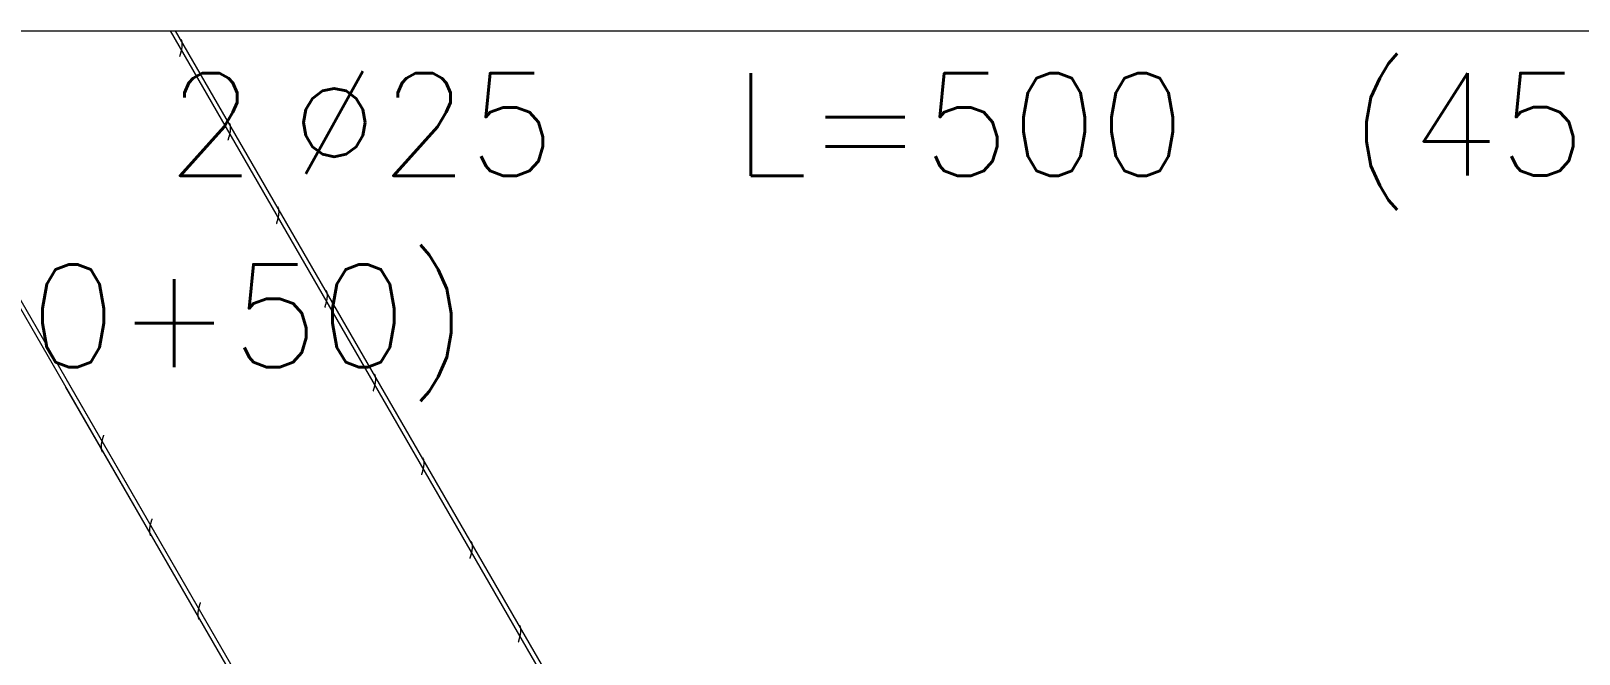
# Model space of a CAD drawing. Extents: x -3544 to 11711, y -11366 to 8565.
# Drawn here: x 5166.4 to 5336.2, y 3271.9 to 3340.2 of the extents above; entities that cross this region are included whole.
import ezdxf
from ezdxf.enums import TextEntityAlignment as Align

# ---------------------------------------------------------------- set-up
doc = ezdxf.new("R2010")
doc.units = 0
doc.header["$LTSCALE"] = 30
doc.header["$MEASUREMENT"] = 0
doc.layers.get('0').update_dxf_attribs({"linetype": 'CONTINUOUS'})
doc.layers.add('EJE2$0$RLA-CONTORNO', color=30, linetype='CONTINUOUS', lineweight=15)
doc.layers.add('EJE2$0$RLA-FE', color=7, linetype='CONTINUOUS')
doc.styles.add('EJE2$0$RomanS', font='romans.shx', dxfattribs={"height": 11.25})

# ---------------------------------------------------------------- blocks, each defined once
blk = doc.blocks.new('*U267')
at = {"layer": 'EJE2$0$RLA-FE', "color": 3, "style": 'EJE2$0$RomanS'}
for tag, p, flags in [('PHI', (240.46, -19.68), 12), ('DIAM', (250.32, -19.89), 12), ('MINUS', (272.34, -19.89), 13), ('MARK', (285.73, -19.89), 13), ('TEXTO_FE1', (289.03, -19.89), 8), ('TEXTO_FE2', (356.55, -19.88), 8), ('TIPO', (223.8, -57.92), 13), ('NVECES', (209.93, -76.86), 13), ('NUMFE', (213.86, -96.62), 13), ('CAPA', (222.06, -115.74), 13), ('DESPLAZA', (277.18, -134.17), 13), ('ESPACIO', (283.22, -152.53), 13), ('CANT', (297.06, -171.33), 13)]:
    blk.add_attdef(tag, p, '', height=11.25, dxfattribs=dict(at, flags=flags))
at = {"layer": 'EJE2$0$RLA-FE', "color": 3, "style": 'EJE2$0$RomanS', "flags": 8}
for tag, p in [('F=', (222.16, -19.89)), ('NUM', (236.57, -19.89))]:
    blk.add_attdef(tag, text='', height=11.25, dxfattribs=at).set_placement(p, align=Align.RIGHT)
blk = doc.blocks.new('*U139')
at = {"layer": 'EJE2$0$RLA-FE', "color": 3, "style": 'EJE2$0$RomanS', "flags": 8}
for tag, p in [('F=', (552.7, -47.89)), ('NUM', (567.11, -47.89))]:
    blk.add_attdef(tag, text='', height=11.25, dxfattribs=at).set_placement(p, align=Align.RIGHT)
at = {"layer": 'EJE2$0$RLA-FE', "color": 3, "style": 'EJE2$0$RomanS'}
for tag, p, flags in [('PHI', (571.01, -47.68), 12), ('DIAM', (580.86, -47.89), 12), ('MINUS', (602.88, -47.89), 13), ('MARK', (616.27, -47.89), 13), ('TEXTO_FE1', (619.58, -47.89), 8), ('TEXTO_FE2', (687.1, -47.88), 8), ('TIPO', (498.8, -57.92), 13), ('NVECES', (484.93, -76.86), 13), ('NUMFE', (488.86, -96.62), 13), ('CAPA', (497.06, -115.74), 13), ('DESPLAZA', (277.18, -134.17), 13), ('ESPACIO', (283.22, -152.53), 13), ('CANT', (297.06, -171.33), 13)]:
    blk.add_attdef(tag, p, '', height=11.25, dxfattribs=dict(at, flags=flags))
blk = doc.blocks.new('EJE2')
at = {"layer": 'EJE2$0$RLA-CONTORNO'}
for p, q in [((2380.48, 1108), (2565.48, 1108)), ((2580.48, 795.92), (2400.29, 1108)), ((2564.14, 824.22), (2400.29, 1108)), ((2580.48, 796.92), (2400.86, 1108)), ((2564.24, 825.04), (2400.86, 1108)), ((2401.47, 1107.06), (2401.46, 1107.08)), ((2401.48, 1107.03), (2401.47, 1107.06)), ((2401.5, 1107.01), (2401.48, 1107.03)), ((2401.51, 1106.99), (2401.5, 1107.01)), ((2401.51, 1106.97), (2401.51, 1106.99)), ((2401.52, 1106.94), (2401.51, 1106.97)), ((2401.53, 1106.92), (2401.52, 1106.94)), ((2401.54, 1106.9), (2401.53, 1106.92)), ((2401.32, 1105.21), (2401.33, 1105.24)), ((2401.33, 1105.24), (2401.34, 1105.28)), ((2401.34, 1105.28), (2401.35, 1105.31)), ((2401.35, 1105.31), (2401.36, 1105.35)), ((2401.36, 1105.35), (2401.37, 1105.38)), ((2401.37, 1105.38), (2401.38, 1105.42)), ((2401.38, 1105.42), (2401.39, 1105.45)), ((2401.39, 1105.45), (2401.4, 1105.48)), ((2401.4, 1105.48), (2401.41, 1105.52)), ((2401.41, 1105.52), (2401.42, 1105.55)), ((2401.42, 1105.55), (2401.43, 1105.59)), ((2401.43, 1105.59), (2401.44, 1105.62)), ((2401.44, 1105.62), (2401.45, 1105.65)), ((2401.45, 1105.65), (2401.46, 1105.69)), ((2401.46, 1105.69), (2401.47, 1105.72)), ((2401.47, 1105.75), (2401.48, 1105.79)), ((2401.47, 1105.72), (2401.47, 1105.75)), ((2401.48, 1105.79), (2401.49, 1105.82)), ((2401.49, 1105.82), (2401.5, 1105.85)), ((2401.5, 1105.85), (2401.51, 1105.88)), ((2401.51, 1105.92), (2401.52, 1105.95)), ((2401.51, 1105.88), (2401.51, 1105.92)), ((2401.52, 1105.95), (2401.53, 1105.98)), ((2401.53, 1106.01), (2401.54, 1106.05)), ((2401.53, 1105.98), (2401.53, 1106.01)), ((2401.55, 1106.87), (2401.54, 1106.9)), ((2401.54, 1106.05), (2401.55, 1106.08)), ((2401.55, 1106.85), (2401.55, 1106.87)), ((2401.56, 1106.82), (2401.55, 1106.85)), ((2401.55, 1106.11), (2401.56, 1106.14)), ((2401.55, 1106.08), (2401.55, 1106.11)), ((2401.56, 1106.8), (2401.56, 1106.82)), ((2401.57, 1106.77), (2401.56, 1106.8)), ((2401.56, 1106.17), (2401.57, 1106.2)), ((2401.56, 1106.14), (2401.56, 1106.17)), ((2401.57, 1106.75), (2401.57, 1106.77)), ((2401.58, 1106.72), (2401.57, 1106.75)), ((2401.57, 1106.26), (2401.58, 1106.29)), ((2401.57, 1106.23), (2401.57, 1106.26)), ((2401.57, 1106.2), (2401.57, 1106.23)), ((2401.58, 1106.69), (2401.58, 1106.72)), ((2401.58, 1106.67), (2401.58, 1106.69)), ((2401.59, 1106.64), (2401.58, 1106.67)), ((2401.58, 1106.35), (2401.59, 1106.38)), ((2401.58, 1106.32), (2401.58, 1106.35)), ((2401.58, 1106.29), (2401.58, 1106.32)), ((2401.59, 1106.61), (2401.59, 1106.64)), ((2401.59, 1106.58), (2401.59, 1106.61)), ((2401.59, 1106.56), (2401.59, 1106.58)), ((2401.59, 1106.53), (2401.59, 1106.56)), ((2401.59, 1106.5), (2401.59, 1106.53)), ((2401.59, 1106.47), (2401.59, 1106.5)), ((2401.59, 1106.44), (2401.59, 1106.47)), ((2401.59, 1106.41), (2401.59, 1106.44)), ((2401.59, 1106.38), (2401.59, 1106.41)), ((2406.78, 1097.87), (2406.77, 1097.89)), ((2406.79, 1097.85), (2406.78, 1097.87)), ((2406.8, 1097.83), (2406.79, 1097.85)), ((2406.81, 1097.8), (2406.8, 1097.83)), ((2406.82, 1097.78), (2406.81, 1097.8)), ((2406.81, 1096.7), (2406.82, 1096.73)), ((2406.83, 1097.76), (2406.82, 1097.78)), ((2406.82, 1096.76), (2406.83, 1096.8)), ((2406.82, 1096.73), (2406.82, 1096.76)), ((2406.83, 1097.73), (2406.83, 1097.76)), ((2406.84, 1097.71), (2406.83, 1097.73)), ((2406.83, 1096.8), (2406.84, 1096.83)), ((2406.85, 1097.69), (2406.84, 1097.71)), ((2406.84, 1096.86), (2406.85, 1096.89)), ((2406.84, 1096.83), (2406.84, 1096.86)), ((2406.86, 1097.66), (2406.85, 1097.69)), ((2406.85, 1096.89), (2406.86, 1096.92)), ((2406.86, 1097.64), (2406.86, 1097.66)), ((2406.87, 1097.61), (2406.86, 1097.64)), ((2406.86, 1096.96), (2406.87, 1096.99)), ((2406.86, 1096.92), (2406.86, 1096.96)), ((2406.87, 1097.59), (2406.87, 1097.61)), ((2406.88, 1097.56), (2406.87, 1097.59)), ((2406.87, 1097.05), (2406.88, 1097.08)), ((2406.87, 1097.02), (2406.87, 1097.05)), ((2406.87, 1096.99), (2406.87, 1097.02)), ((2406.88, 1097.53), (2406.88, 1097.56)), ((2406.88, 1097.51), (2406.88, 1097.53)), ((2406.89, 1097.48), (2406.88, 1097.51)), ((2406.88, 1097.14), (2406.89, 1097.17)), ((2406.88, 1097.11), (2406.88, 1097.14)), ((2406.88, 1097.08), (2406.88, 1097.11)), ((2406.89, 1097.45), (2406.89, 1097.48)), ((2406.89, 1097.43), (2406.89, 1097.45)), ((2406.89, 1097.4), (2406.89, 1097.43)), ((2406.89, 1097.37), (2406.89, 1097.4)), ((2406.89, 1097.34), (2406.89, 1097.37)), ((2406.89, 1097.31), (2406.89, 1097.34)), ((2406.89, 1097.29), (2406.89, 1097.31)), ((2406.89, 1097.26), (2406.89, 1097.29)), ((2406.89, 1097.23), (2406.89, 1097.26)), ((2406.89, 1097.2), (2406.89, 1097.23)), ((2406.89, 1097.17), (2406.89, 1097.2)), ((2406.62, 1096.02), (2406.63, 1096.06)), ((2406.63, 1096.06), (2406.64, 1096.09)), ((2406.64, 1096.09), (2406.65, 1096.13)), ((2406.65, 1096.13), (2406.66, 1096.16)), ((2406.66, 1096.16), (2406.67, 1096.2)), ((2406.67, 1096.2), (2406.68, 1096.23)), ((2406.68, 1096.23), (2406.69, 1096.26)), ((2406.69, 1096.26), (2406.7, 1096.3)), ((2406.7, 1096.3), (2406.71, 1096.33)), ((2406.71, 1096.33), (2406.72, 1096.37)), ((2406.72, 1096.37), (2406.73, 1096.4)), ((2406.73, 1096.4), (2406.74, 1096.43)), ((2406.74, 1096.43), (2406.75, 1096.47)), ((2406.75, 1096.47), (2406.76, 1096.5)), ((2406.76, 1096.5), (2406.77, 1096.53)), ((2406.77, 1096.53), (2406.78, 1096.57)), ((2406.78, 1096.57), (2406.79, 1096.6)), ((2406.79, 1096.63), (2406.8, 1096.67)), ((2406.79, 1096.6), (2406.79, 1096.63)), ((2406.8, 1096.67), (2406.81, 1096.7)), ((2552.14, 787), (2375.48, 1092.96)), ((2375.48, 1091.96), (2551.56, 787)), ((2412.08, 1088.69), (2412.07, 1088.71)), ((2412.09, 1088.66), (2412.08, 1088.69)), ((2412.1, 1088.64), (2412.09, 1088.66)), ((2412.11, 1088.62), (2412.1, 1088.64)), ((2412.12, 1088.6), (2412.11, 1088.62)), ((2412.13, 1088.57), (2412.12, 1088.6)), ((2412.14, 1088.55), (2412.13, 1088.57)), ((2412.15, 1088.52), (2412.14, 1088.55)), ((2412.15, 1088.5), (2412.15, 1088.52)), ((2412.16, 1088.48), (2412.15, 1088.5)), ((2412.17, 1088.45), (2412.16, 1088.48)), ((2412.17, 1088.43), (2412.17, 1088.45)), ((2412.18, 1088.4), (2412.17, 1088.43)), ((2412.18, 1088.37), (2412.18, 1088.4)), ((2412.18, 1088.35), (2412.18, 1088.37)), ((2412.19, 1088.32), (2412.18, 1088.35)), ((2412.19, 1088.3), (2412.19, 1088.32)), ((2412.19, 1088.27), (2412.19, 1088.3)), ((2412.19, 1088.24), (2412.19, 1088.27)), ((2412.2, 1088.21), (2412.19, 1088.24)), ((2411.93, 1086.84), (2411.94, 1086.87)), ((2411.94, 1086.87), (2411.95, 1086.91)), ((2411.95, 1086.91), (2411.96, 1086.94)), ((2411.96, 1086.94), (2411.97, 1086.98)), ((2411.97, 1086.98), (2411.98, 1087.01)), ((2411.98, 1087.01), (2411.99, 1087.04)), ((2411.99, 1087.04), (2412, 1087.08)), ((2412, 1087.08), (2412.01, 1087.11)), ((2412.01, 1087.11), (2412.02, 1087.15)), ((2412.02, 1087.15), (2412.03, 1087.18)), ((2412.03, 1087.18), (2412.04, 1087.21)), ((2412.04, 1087.21), (2412.05, 1087.25)), ((2412.05, 1087.28), (2412.06, 1087.31)), ((2412.05, 1087.25), (2412.05, 1087.28)), ((2412.06, 1087.31), (2412.07, 1087.35)), ((2412.07, 1087.35), (2412.08, 1087.38)), ((2412.08, 1087.38), (2412.09, 1087.41)), ((2412.09, 1087.41), (2412.1, 1087.45)), ((2412.1, 1087.45), (2412.11, 1087.48)), ((2412.11, 1087.51), (2412.12, 1087.55)), ((2412.11, 1087.48), (2412.11, 1087.51)), ((2412.12, 1087.55), (2412.13, 1087.58)), ((2412.13, 1087.61), (2412.14, 1087.64)), ((2412.13, 1087.58), (2412.13, 1087.61)), ((2412.14, 1087.64), (2412.15, 1087.68)), ((2412.15, 1087.71), (2412.16, 1087.74)), ((2412.15, 1087.68), (2412.15, 1087.71)), ((2412.16, 1087.77), (2412.17, 1087.8)), ((2412.16, 1087.74), (2412.16, 1087.77)), ((2412.17, 1087.83), (2412.18, 1087.86)), ((2412.17, 1087.8), (2412.17, 1087.83)), ((2412.18, 1087.89), (2412.19, 1087.92)), ((2412.18, 1087.86), (2412.18, 1087.89)), ((2412.19, 1088.01), (2412.2, 1088.04)), ((2412.19, 1087.98), (2412.19, 1088.01)), ((2412.19, 1087.95), (2412.19, 1087.98)), ((2412.19, 1087.92), (2412.19, 1087.95)), ((2412.2, 1088.19), (2412.2, 1088.21)), ((2412.2, 1088.16), (2412.2, 1088.19)), ((2412.2, 1088.13), (2412.2, 1088.16)), ((2412.2, 1088.1), (2412.2, 1088.13)), ((2412.2, 1088.07), (2412.2, 1088.1)), ((2412.2, 1088.04), (2412.2, 1088.07)), ((2417.34, 1078.03), (2417.35, 1078.06)), ((2417.35, 1078.06), (2417.36, 1078.1)), ((2417.36, 1078.1), (2417.37, 1078.13)), ((2417.38, 1079.5), (2417.37, 1079.52)), ((2417.37, 1078.13), (2417.38, 1078.16)), ((2417.4, 1079.48), (2417.38, 1079.5)), ((2417.38, 1078.2), (2417.39, 1078.23)), ((2417.38, 1078.16), (2417.38, 1078.2)), ((2417.39, 1078.23), (2417.4, 1078.26)), ((2417.41, 1079.46), (2417.4, 1079.48)), ((2417.4, 1078.26), (2417.41, 1078.3)), ((2417.42, 1079.43), (2417.41, 1079.46)), ((2417.41, 1078.3), (2417.42, 1078.33)), ((2417.43, 1079.41), (2417.42, 1079.43)), ((2417.42, 1078.36), (2417.43, 1078.39)), ((2417.42, 1078.33), (2417.42, 1078.36)), ((2417.43, 1079.39), (2417.43, 1079.41)), ((2417.44, 1079.36), (2417.43, 1079.39)), ((2417.43, 1078.39), (2417.44, 1078.43)), ((2417.45, 1079.34), (2417.44, 1079.36)), ((2417.44, 1078.46), (2417.45, 1078.49)), ((2417.44, 1078.43), (2417.44, 1078.46)), ((2417.46, 1079.31), (2417.45, 1079.34)), ((2417.45, 1078.49), (2417.46, 1078.52)), ((2417.46, 1079.29), (2417.46, 1079.31)), ((2417.47, 1079.27), (2417.46, 1079.29)), ((2417.46, 1078.55), (2417.47, 1078.58)), ((2417.46, 1078.52), (2417.46, 1078.55)), ((2417.47, 1079.24), (2417.47, 1079.27)), ((2417.48, 1079.21), (2417.47, 1079.24)), ((2417.47, 1078.62), (2417.48, 1078.65)), ((2417.47, 1078.58), (2417.47, 1078.62)), ((2417.48, 1079.19), (2417.48, 1079.21)), ((2417.49, 1079.16), (2417.48, 1079.19)), ((2417.48, 1078.68), (2417.49, 1078.71)), ((2417.48, 1078.65), (2417.48, 1078.68)), ((2417.49, 1079.14), (2417.49, 1079.16)), ((2417.49, 1079.11), (2417.49, 1079.14)), ((2417.5, 1079.08), (2417.49, 1079.11)), ((2417.49, 1078.8), (2417.5, 1078.83)), ((2417.49, 1078.77), (2417.49, 1078.8)), ((2417.49, 1078.74), (2417.49, 1078.77)), ((2417.49, 1078.71), (2417.49, 1078.74)), ((2417.5, 1079.06), (2417.5, 1079.08)), ((2417.5, 1079.03), (2417.5, 1079.06)), ((2417.5, 1079), (2417.5, 1079.03)), ((2417.5, 1078.97), (2417.5, 1079)), ((2417.5, 1078.94), (2417.5, 1078.97)), ((2417.5, 1078.92), (2417.5, 1078.94)), ((2417.5, 1078.89), (2417.5, 1078.92)), ((2417.5, 1078.86), (2417.5, 1078.89)), ((2417.5, 1078.83), (2417.5, 1078.86)), ((2417.23, 1077.65), (2417.24, 1077.69)), ((2417.24, 1077.69), (2417.25, 1077.72)), ((2417.25, 1077.72), (2417.26, 1077.76)), ((2417.26, 1077.76), (2417.27, 1077.79)), ((2417.27, 1077.79), (2417.28, 1077.82)), ((2417.28, 1077.82), (2417.29, 1077.86)), ((2417.29, 1077.86), (2417.3, 1077.89)), ((2417.3, 1077.89), (2417.31, 1077.93)), ((2417.31, 1077.93), (2417.32, 1077.96)), ((2417.32, 1077.96), (2417.33, 1077.99)), ((2417.33, 1077.99), (2417.34, 1078.03)), ((2552.14, 787), (2388.89, 1069.74)), ((2422.69, 1070.31), (2422.68, 1070.34)), ((2422.7, 1070.29), (2422.69, 1070.31)), ((2422.71, 1070.27), (2422.7, 1070.29)), ((2422.72, 1070.25), (2422.71, 1070.27)), ((2422.73, 1070.22), (2422.72, 1070.25)), ((2422.74, 1070.2), (2422.73, 1070.22)), ((2422.75, 1070.18), (2422.74, 1070.2)), ((2422.75, 1070.15), (2422.75, 1070.18)), ((2422.76, 1070.13), (2422.75, 1070.15)), ((2422.77, 1070.1), (2422.76, 1070.13)), ((2422.77, 1070.08), (2422.77, 1070.1)), ((2422.78, 1070.05), (2422.77, 1070.08)), ((2422.78, 1070.03), (2422.78, 1070.05)), ((2422.79, 1070), (2422.78, 1070.03)), ((2422.79, 1069.98), (2422.79, 1070)), ((2422.79, 1069.95), (2422.79, 1069.98)), ((2422.8, 1069.92), (2422.79, 1069.95)), ((2422.79, 1069.55), (2422.8, 1069.58)), ((2422.79, 1069.52), (2422.79, 1069.55)), ((2422.8, 1069.9), (2422.8, 1069.92)), ((2422.8, 1069.87), (2422.8, 1069.9)), ((2422.8, 1069.84), (2422.8, 1069.87)), ((2422.8, 1069.81), (2422.8, 1069.84)), ((2422.81, 1069.79), (2422.8, 1069.81)), ((2422.8, 1069.73), (2422.81, 1069.76)), ((2422.8, 1069.7), (2422.8, 1069.73)), ((2422.8, 1069.67), (2422.8, 1069.7)), ((2422.8, 1069.64), (2422.8, 1069.67)), ((2422.8, 1069.61), (2422.8, 1069.64)), ((2422.8, 1069.58), (2422.8, 1069.61)), ((2422.81, 1069.76), (2422.81, 1069.79)), ((2388.78, 1068.92), (2551.56, 787)), ((2422.53, 1068.47), (2422.54, 1068.5)), ((2422.54, 1068.5), (2422.55, 1068.54)), ((2422.55, 1068.54), (2422.56, 1068.57)), ((2422.56, 1068.57), (2422.57, 1068.6)), ((2422.57, 1068.6), (2422.58, 1068.64)), ((2422.58, 1068.64), (2422.59, 1068.67)), ((2422.59, 1068.67), (2422.6, 1068.71)), ((2422.6, 1068.71), (2422.61, 1068.74)), ((2422.61, 1068.74), (2422.62, 1068.78)), ((2422.62, 1068.78), (2422.63, 1068.81)), ((2422.63, 1068.81), (2422.64, 1068.84)), ((2422.64, 1068.84), (2422.65, 1068.88)), ((2422.65, 1068.88), (2422.66, 1068.91)), ((2422.66, 1068.91), (2422.67, 1068.94)), ((2422.67, 1068.94), (2422.68, 1068.98)), ((2422.68, 1068.98), (2422.69, 1069.01)), ((2422.69, 1069.01), (2422.7, 1069.04)), ((2422.7, 1069.08), (2422.71, 1069.11)), ((2422.7, 1069.04), (2422.7, 1069.08)), ((2422.71, 1069.11), (2422.72, 1069.14)), ((2422.72, 1069.14), (2422.73, 1069.18)), ((2422.73, 1069.18), (2422.74, 1069.21)), ((2422.74, 1069.24), (2422.75, 1069.27)), ((2422.74, 1069.21), (2422.74, 1069.24)), ((2422.75, 1069.3), (2422.76, 1069.34)), ((2422.75, 1069.27), (2422.75, 1069.3)), ((2422.76, 1069.34), (2422.77, 1069.37)), ((2422.77, 1069.4), (2422.78, 1069.43)), ((2422.77, 1069.37), (2422.77, 1069.4)), ((2422.78, 1069.46), (2422.79, 1069.49)), ((2422.78, 1069.43), (2422.78, 1069.46)), ((2422.79, 1069.49), (2422.79, 1069.52)), ((2392.75, 1062.75), (2392.76, 1062.79)), ((2392.76, 1062.82), (2392.77, 1062.85)), ((2392.76, 1062.79), (2392.76, 1062.82)), ((2392.77, 1062.88), (2392.78, 1062.91)), ((2392.77, 1062.85), (2392.77, 1062.88)), ((2392.78, 1062.91), (2392.79, 1062.95)), ((2392.79, 1062.95), (2392.8, 1062.98)), ((2392.8, 1063.01), (2392.81, 1063.04)), ((2392.8, 1062.98), (2392.8, 1063.01)), ((2392.81, 1063.04), (2392.82, 1063.08)), ((2392.82, 1063.08), (2392.83, 1063.11)), ((2392.83, 1063.11), (2392.84, 1063.14)), ((2392.84, 1063.14), (2392.85, 1063.18)), ((2392.85, 1063.21), (2392.86, 1063.24)), ((2392.85, 1063.18), (2392.85, 1063.21)), ((2392.86, 1063.24), (2392.87, 1063.28)), ((2392.87, 1063.28), (2392.88, 1063.31)), ((2392.88, 1063.31), (2392.89, 1063.35)), ((2392.89, 1063.35), (2392.9, 1063.38)), ((2392.9, 1063.38), (2392.91, 1063.41)), ((2392.91, 1063.41), (2392.92, 1063.45)), ((2392.92, 1063.45), (2392.93, 1063.48)), ((2392.93, 1063.48), (2392.94, 1063.52)), ((2392.94, 1063.52), (2392.95, 1063.55)), ((2392.95, 1063.55), (2392.96, 1063.58)), ((2392.96, 1063.58), (2392.97, 1063.62)), ((2392.97, 1063.62), (2392.98, 1063.65)), ((2392.71, 1062.45), (2392.72, 1062.48)), ((2392.71, 1062.42), (2392.71, 1062.45)), ((2392.71, 1062.39), (2392.71, 1062.42)), ((2392.71, 1062.36), (2392.71, 1062.39)), ((2392.71, 1062.33), (2392.71, 1062.36)), ((2392.71, 1062.31), (2392.71, 1062.33)), ((2392.71, 1062.28), (2392.71, 1062.31)), ((2392.71, 1062.25), (2392.71, 1062.28)), ((2392.72, 1062.22), (2392.71, 1062.25)), ((2392.72, 1062.57), (2392.73, 1062.6)), ((2392.72, 1062.54), (2392.72, 1062.57)), ((2392.72, 1062.51), (2392.72, 1062.54)), ((2392.72, 1062.48), (2392.72, 1062.51)), ((2392.72, 1062.2), (2392.72, 1062.22)), ((2392.72, 1062.17), (2392.72, 1062.2)), ((2392.72, 1062.14), (2392.72, 1062.17)), ((2392.73, 1062.12), (2392.72, 1062.14)), ((2392.73, 1062.66), (2392.74, 1062.69)), ((2392.73, 1062.63), (2392.73, 1062.66)), ((2392.73, 1062.6), (2392.73, 1062.63)), ((2392.73, 1062.09), (2392.73, 1062.12)), ((2392.74, 1062.07), (2392.73, 1062.09)), ((2392.74, 1062.72), (2392.75, 1062.75)), ((2392.74, 1062.69), (2392.74, 1062.72)), ((2392.74, 1062.04), (2392.74, 1062.07)), ((2392.75, 1062.02), (2392.74, 1062.04)), ((2392.76, 1061.99), (2392.75, 1062.02)), ((2392.76, 1061.97), (2392.76, 1061.99)), ((2392.77, 1061.94), (2392.76, 1061.97)), ((2392.78, 1061.92), (2392.77, 1061.94)), ((2392.79, 1061.9), (2392.78, 1061.92)), ((2392.8, 1061.87), (2392.79, 1061.9)), ((2392.81, 1061.85), (2392.8, 1061.87)), ((2392.82, 1061.83), (2392.81, 1061.85)), ((2392.83, 1061.81), (2392.82, 1061.83)), ((2392.84, 1061.78), (2392.83, 1061.81)), ((2427.99, 1061.13), (2427.98, 1061.15)), ((2428, 1061.11), (2427.99, 1061.13)), ((2428.01, 1061.08), (2428, 1061.11)), ((2428.02, 1061.06), (2428.01, 1061.08)), ((2428.03, 1061.04), (2428.02, 1061.06)), ((2427.86, 1059.35), (2427.87, 1059.39)), ((2427.87, 1059.39), (2427.88, 1059.42)), ((2427.88, 1059.42), (2427.89, 1059.45)), ((2427.89, 1059.45), (2427.9, 1059.49)), ((2427.9, 1059.49), (2427.91, 1059.52)), ((2427.91, 1059.52), (2427.92, 1059.56)), ((2427.92, 1059.56), (2427.93, 1059.59)), ((2427.93, 1059.59), (2427.94, 1059.62)), ((2427.94, 1059.62), (2427.95, 1059.66)), ((2427.95, 1059.66), (2427.96, 1059.69)), ((2427.96, 1059.69), (2427.97, 1059.72)), ((2427.97, 1059.76), (2427.98, 1059.79)), ((2427.97, 1059.72), (2427.97, 1059.76)), ((2427.98, 1059.79), (2427.99, 1059.83)), ((2427.99, 1059.83), (2428, 1059.86)), ((2428, 1059.86), (2428.01, 1059.89)), ((2428.01, 1059.89), (2428.02, 1059.92)), ((2428.02, 1059.96), (2428.03, 1059.99)), ((2428.02, 1059.92), (2428.02, 1059.96)), ((2428.04, 1061.02), (2428.03, 1061.04)), ((2428.03, 1059.99), (2428.04, 1060.02)), ((2428.05, 1060.99), (2428.04, 1061.02)), ((2428.04, 1060.02), (2428.05, 1060.05)), ((2428.06, 1060.97), (2428.05, 1060.99)), ((2428.05, 1060.09), (2428.06, 1060.12)), ((2428.05, 1060.05), (2428.05, 1060.09)), ((2428.06, 1060.94), (2428.06, 1060.97)), ((2428.07, 1060.92), (2428.06, 1060.94)), ((2428.06, 1060.15), (2428.07, 1060.18)), ((2428.06, 1060.12), (2428.06, 1060.15)), ((2428.08, 1060.89), (2428.07, 1060.92)), ((2428.07, 1060.18), (2428.08, 1060.21)), ((2428.08, 1060.87), (2428.08, 1060.89)), ((2428.09, 1060.84), (2428.08, 1060.87)), ((2428.08, 1060.28), (2428.09, 1060.31)), ((2428.08, 1060.24), (2428.08, 1060.28)), ((2428.08, 1060.21), (2428.08, 1060.24)), ((2428.09, 1060.82), (2428.09, 1060.84)), ((2428.1, 1060.79), (2428.09, 1060.82)), ((2428.09, 1060.34), (2428.1, 1060.37)), ((2428.09, 1060.31), (2428.09, 1060.34)), ((2428.1, 1060.77), (2428.1, 1060.79)), ((2428.1, 1060.74), (2428.1, 1060.77)), ((2428.1, 1060.71), (2428.1, 1060.74)), ((2428.11, 1060.68), (2428.1, 1060.71)), ((2428.1, 1060.46), (2428.11, 1060.49)), ((2428.1, 1060.43), (2428.1, 1060.46)), ((2428.1, 1060.4), (2428.1, 1060.43)), ((2428.1, 1060.37), (2428.1, 1060.4)), ((2428.11, 1060.66), (2428.11, 1060.68)), ((2428.11, 1060.63), (2428.11, 1060.66)), ((2428.11, 1060.6), (2428.11, 1060.63)), ((2428.11, 1060.57), (2428.11, 1060.6)), ((2428.11, 1060.54), (2428.11, 1060.57)), ((2428.11, 1060.52), (2428.11, 1060.54)), ((2428.11, 1060.49), (2428.11, 1060.52)), ((2427.84, 1059.28), (2427.85, 1059.32)), ((2427.85, 1059.32), (2427.86, 1059.35)), ((2398.22, 1054.26), (2398.23, 1054.3)), ((2398.23, 1054.3), (2398.24, 1054.33)), ((2398.24, 1054.33), (2398.26, 1054.36)), ((2398.26, 1054.36), (2398.27, 1054.4)), ((2398.27, 1054.4), (2398.28, 1054.43)), ((2398.28, 1054.43), (2398.29, 1054.47)), ((2398.01, 1053.18), (2398.02, 1053.21)), ((2398.01, 1053.15), (2398.01, 1053.18)), ((2398.02, 1053.12), (2398.01, 1053.15)), ((2398.02, 1053.35), (2398.03, 1053.38)), ((2398.02, 1053.32), (2398.02, 1053.35)), ((2398.02, 1053.29), (2398.02, 1053.32)), ((2398.02, 1053.26), (2398.02, 1053.29)), ((2398.02, 1053.23), (2398.02, 1053.26)), ((2398.02, 1053.21), (2398.02, 1053.23)), ((2398.02, 1053.09), (2398.02, 1053.12)), ((2398.02, 1053.07), (2398.02, 1053.09)), ((2398.02, 1053.04), (2398.02, 1053.07)), ((2398.02, 1053.01), (2398.02, 1053.04)), ((2398.02, 1052.98), (2398.02, 1053.01)), ((2398.03, 1052.96), (2398.02, 1052.98)), ((2398.03, 1053.44), (2398.04, 1053.47)), ((2398.03, 1053.41), (2398.03, 1053.44)), ((2398.03, 1053.38), (2398.03, 1053.41)), ((2398.03, 1052.93), (2398.03, 1052.96)), ((2398.04, 1052.91), (2398.03, 1052.93)), ((2398.04, 1053.51), (2398.05, 1053.54)), ((2398.04, 1053.47), (2398.04, 1053.51)), ((2398.04, 1052.88), (2398.04, 1052.91)), ((2398.05, 1052.86), (2398.04, 1052.88)), ((2398.05, 1053.57), (2398.06, 1053.6)), ((2398.05, 1053.54), (2398.05, 1053.57)), ((2398.05, 1052.83), (2398.05, 1052.86)), ((2398.06, 1052.81), (2398.05, 1052.83)), ((2398.06, 1053.63), (2398.07, 1053.66)), ((2398.06, 1053.6), (2398.06, 1053.63)), ((2398.07, 1052.78), (2398.06, 1052.81)), ((2398.07, 1053.66), (2398.08, 1053.7)), ((2398.07, 1052.76), (2398.07, 1052.78)), ((2398.08, 1052.73), (2398.07, 1052.76)), ((2398.08, 1053.73), (2398.09, 1053.76)), ((2398.08, 1053.7), (2398.08, 1053.73)), ((2398.09, 1052.71), (2398.08, 1052.73)), ((2398.09, 1053.76), (2398.1, 1053.79)), ((2398.1, 1052.69), (2398.09, 1052.71)), ((2398.1, 1053.79), (2398.11, 1053.83)), ((2398.11, 1052.67), (2398.1, 1052.69)), ((2398.11, 1053.86), (2398.12, 1053.89)), ((2398.11, 1053.83), (2398.11, 1053.86)), ((2398.12, 1052.64), (2398.11, 1052.67)), ((2398.12, 1053.89), (2398.13, 1053.92)), ((2398.13, 1052.62), (2398.12, 1052.64)), ((2398.13, 1053.92), (2398.14, 1053.96)), ((2398.14, 1052.6), (2398.13, 1052.62)), ((2398.14, 1053.96), (2398.15, 1053.99)), ((2398.15, 1053.99), (2398.16, 1054.03)), ((2398.16, 1054.03), (2398.17, 1054.06)), ((2398.17, 1054.06), (2398.18, 1054.09)), ((2398.18, 1054.09), (2398.19, 1054.13)), ((2398.19, 1054.13), (2398.2, 1054.16)), ((2398.2, 1054.16), (2398.21, 1054.19)), ((2398.21, 1054.23), (2398.22, 1054.26)), ((2398.21, 1054.19), (2398.21, 1054.23)), ((2433.3, 1051.94), (2433.28, 1051.97)), ((2433.31, 1051.92), (2433.3, 1051.94)), ((2433.32, 1051.9), (2433.31, 1051.92)), ((2433.33, 1051.88), (2433.32, 1051.9)), ((2433.34, 1051.85), (2433.33, 1051.88)), ((2433.34, 1051.83), (2433.34, 1051.85)), ((2433.35, 1051.81), (2433.34, 1051.83)), ((2433.36, 1051.78), (2433.35, 1051.81)), ((2433.35, 1050.87), (2433.36, 1050.9)), ((2433.37, 1051.76), (2433.36, 1051.78)), ((2433.36, 1050.93), (2433.37, 1050.96)), ((2433.36, 1050.9), (2433.36, 1050.93)), ((2433.37, 1051.73), (2433.37, 1051.76)), ((2433.38, 1051.71), (2433.37, 1051.73)), ((2433.37, 1051), (2433.38, 1051.03)), ((2433.37, 1050.96), (2433.37, 1051)), ((2433.39, 1051.68), (2433.38, 1051.71)), ((2433.38, 1051.06), (2433.39, 1051.09)), ((2433.38, 1051.03), (2433.38, 1051.06)), ((2433.39, 1051.66), (2433.39, 1051.68)), ((2433.39, 1051.63), (2433.39, 1051.66)), ((2433.4, 1051.61), (2433.39, 1051.63)), ((2433.39, 1051.12), (2433.4, 1051.15)), ((2433.39, 1051.09), (2433.39, 1051.12)), ((2433.4, 1051.58), (2433.4, 1051.61)), ((2433.41, 1051.55), (2433.4, 1051.58)), ((2433.4, 1051.21), (2433.41, 1051.24)), ((2433.4, 1051.18), (2433.4, 1051.21)), ((2433.4, 1051.15), (2433.4, 1051.18)), ((2433.41, 1051.53), (2433.41, 1051.55)), ((2433.41, 1051.5), (2433.41, 1051.53)), ((2433.41, 1051.47), (2433.41, 1051.5)), ((2433.41, 1051.44), (2433.41, 1051.47)), ((2433.41, 1051.42), (2433.41, 1051.44)), ((2433.41, 1051.39), (2433.41, 1051.42)), ((2433.41, 1051.36), (2433.41, 1051.39)), ((2433.41, 1051.33), (2433.41, 1051.36)), ((2433.41, 1051.3), (2433.41, 1051.33)), ((2433.41, 1051.27), (2433.41, 1051.3)), ((2433.41, 1051.24), (2433.41, 1051.27)), ((2433.14, 1050.1), (2433.15, 1050.13)), ((2433.15, 1050.13), (2433.16, 1050.17)), ((2433.16, 1050.17), (2433.17, 1050.2)), ((2433.17, 1050.2), (2433.18, 1050.23)), ((2433.18, 1050.23), (2433.19, 1050.27)), ((2433.19, 1050.27), (2433.2, 1050.3)), ((2433.2, 1050.3), (2433.21, 1050.34)), ((2433.21, 1050.34), (2433.22, 1050.37)), ((2433.22, 1050.37), (2433.23, 1050.4)), ((2433.23, 1050.4), (2433.24, 1050.44)), ((2433.24, 1050.44), (2433.25, 1050.47)), ((2433.25, 1050.47), (2433.26, 1050.51)), ((2433.26, 1050.51), (2433.27, 1050.54)), ((2433.27, 1050.54), (2433.28, 1050.57)), ((2433.28, 1050.57), (2433.29, 1050.61)), ((2433.29, 1050.61), (2433.3, 1050.64)), ((2433.3, 1050.67), (2433.31, 1050.71)), ((2433.3, 1050.64), (2433.3, 1050.67)), ((2433.31, 1050.71), (2433.32, 1050.74)), ((2433.32, 1050.74), (2433.33, 1050.77)), ((2433.33, 1050.77), (2433.34, 1050.8)), ((2433.34, 1050.84), (2433.35, 1050.87)), ((2433.34, 1050.8), (2433.34, 1050.84)), ((2403.32, 1044.14), (2403.33, 1044.17)), ((2403.32, 1044.11), (2403.32, 1044.14)), ((2403.32, 1044.08), (2403.32, 1044.11)), ((2403.33, 1044.23), (2403.34, 1044.26)), ((2403.33, 1044.2), (2403.33, 1044.23)), ((2403.33, 1044.17), (2403.33, 1044.2)), ((2403.34, 1044.29), (2403.35, 1044.32)), ((2403.34, 1044.26), (2403.34, 1044.29)), ((2403.35, 1044.35), (2403.36, 1044.38)), ((2403.35, 1044.32), (2403.35, 1044.35)), ((2403.36, 1044.41), (2403.37, 1044.45)), ((2403.36, 1044.38), (2403.36, 1044.41)), ((2403.37, 1044.48), (2403.38, 1044.51)), ((2403.37, 1044.45), (2403.37, 1044.48)), ((2403.38, 1044.51), (2403.39, 1044.54)), ((2403.39, 1044.54), (2403.4, 1044.57)), ((2403.4, 1044.61), (2403.41, 1044.64)), ((2403.4, 1044.57), (2403.4, 1044.61)), ((2403.41, 1044.64), (2403.42, 1044.67)), ((2403.42, 1044.67), (2403.43, 1044.71)), ((2403.43, 1044.74), (2403.44, 1044.77)), ((2403.43, 1044.71), (2403.43, 1044.74)), ((2403.44, 1044.77), (2403.45, 1044.81)), ((2403.45, 1044.81), (2403.46, 1044.84)), ((2403.46, 1044.84), (2403.47, 1044.87)), ((2403.47, 1044.87), (2403.48, 1044.91)), ((2403.48, 1044.91), (2403.49, 1044.94)), ((2403.49, 1044.94), (2403.5, 1044.97)), ((2403.5, 1044.97), (2403.51, 1045.01)), ((2403.51, 1045.01), (2403.52, 1045.04)), ((2403.52, 1045.04), (2403.53, 1045.08)), ((2403.53, 1045.08), (2403.54, 1045.11)), ((2403.54, 1045.11), (2403.55, 1045.14)), ((2403.55, 1045.14), (2403.56, 1045.18)), ((2403.56, 1045.18), (2403.57, 1045.21)), ((2403.57, 1045.21), (2403.58, 1045.25)), ((2403.58, 1045.25), (2403.59, 1045.28)), ((2403.32, 1044.05), (2403.32, 1044.08)), ((2403.32, 1044.02), (2403.32, 1044.05)), ((2403.32, 1043.99), (2403.32, 1044.02)), ((2403.32, 1043.96), (2403.32, 1043.99)), ((2403.32, 1043.94), (2403.32, 1043.96)), ((2403.32, 1043.91), (2403.32, 1043.94)), ((2403.32, 1043.88), (2403.32, 1043.91)), ((2403.32, 1043.85), (2403.32, 1043.88)), ((2403.33, 1043.83), (2403.32, 1043.85)), ((2403.33, 1043.8), (2403.33, 1043.83)), ((2403.33, 1043.77), (2403.33, 1043.8)), ((2403.34, 1043.75), (2403.33, 1043.77)), ((2403.34, 1043.72), (2403.34, 1043.75)), ((2403.35, 1043.7), (2403.34, 1043.72)), ((2403.35, 1043.67), (2403.35, 1043.7)), ((2403.36, 1043.65), (2403.35, 1043.67)), ((2403.36, 1043.62), (2403.36, 1043.65)), ((2403.37, 1043.6), (2403.36, 1043.62)), ((2403.38, 1043.57), (2403.37, 1043.6)), ((2403.39, 1043.55), (2403.38, 1043.57)), ((2403.39, 1043.53), (2403.39, 1043.55)), ((2403.4, 1043.5), (2403.39, 1043.53)), ((2403.41, 1043.48), (2403.4, 1043.5)), ((2403.42, 1043.46), (2403.41, 1043.48)), ((2403.43, 1043.44), (2403.42, 1043.46)), ((2403.45, 1043.41), (2403.43, 1043.44)), ((2438.6, 1042.76), (2438.59, 1042.78)), ((2438.61, 1042.74), (2438.6, 1042.76)), ((2438.62, 1042.71), (2438.61, 1042.74)), ((2438.63, 1042.69), (2438.62, 1042.71)), ((2438.64, 1042.67), (2438.63, 1042.69)), ((2438.65, 1042.64), (2438.64, 1042.67)), ((2438.66, 1042.62), (2438.65, 1042.64)), ((2438.66, 1042.6), (2438.66, 1042.62)), ((2438.67, 1042.57), (2438.66, 1042.6)), ((2438.68, 1042.55), (2438.67, 1042.57)), ((2438.68, 1042.52), (2438.68, 1042.55)), ((2438.69, 1042.5), (2438.68, 1042.52)), ((2438.69, 1042.47), (2438.69, 1042.5)), ((2438.7, 1042.45), (2438.69, 1042.47)), ((2438.7, 1042.42), (2438.7, 1042.45)), ((2438.71, 1042.39), (2438.7, 1042.42)), ((2438.71, 1042.37), (2438.71, 1042.39)), ((2438.44, 1040.91), (2438.45, 1040.95)), ((2438.45, 1040.95), (2438.47, 1040.98)), ((2438.47, 1040.98), (2438.48, 1041.01)), ((2438.48, 1041.01), (2438.49, 1041.05)), ((2438.49, 1041.05), (2438.5, 1041.08)), ((2438.5, 1041.08), (2438.51, 1041.12)), ((2438.51, 1041.12), (2438.52, 1041.15)), ((2438.52, 1041.15), (2438.53, 1041.18)), ((2438.53, 1041.18), (2438.54, 1041.22)), ((2438.54, 1041.25), (2438.55, 1041.29)), ((2438.54, 1041.22), (2438.54, 1041.25)), ((2438.55, 1041.29), (2438.56, 1041.32)), ((2438.56, 1041.32), (2438.57, 1041.35)), ((2438.57, 1041.35), (2438.58, 1041.39)), ((2438.58, 1041.39), (2438.59, 1041.42)), ((2438.59, 1041.42), (2438.6, 1041.45)), ((2438.6, 1041.45), (2438.61, 1041.49)), ((2438.61, 1041.49), (2438.62, 1041.52)), ((2438.62, 1041.55), (2438.63, 1041.59)), ((2438.62, 1041.52), (2438.62, 1041.55)), ((2438.63, 1041.59), (2438.64, 1041.62)), ((2438.64, 1041.62), (2438.65, 1041.65)), ((2438.65, 1041.68), (2438.66, 1041.72)), ((2438.65, 1041.65), (2438.65, 1041.68)), ((2438.66, 1041.72), (2438.67, 1041.75)), ((2438.67, 1041.78), (2438.68, 1041.81)), ((2438.67, 1041.75), (2438.67, 1041.78)), ((2438.68, 1041.84), (2438.69, 1041.87)), ((2438.68, 1041.81), (2438.68, 1041.84)), ((2438.69, 1041.9), (2438.7, 1041.94)), ((2438.69, 1041.87), (2438.69, 1041.9)), ((2438.7, 1042), (2438.71, 1042.03)), ((2438.7, 1041.97), (2438.7, 1042)), ((2438.7, 1041.94), (2438.7, 1041.97)), ((2438.71, 1042.34), (2438.71, 1042.37)), ((2438.71, 1042.31), (2438.71, 1042.34)), ((2438.71, 1042.29), (2438.71, 1042.31)), ((2438.72, 1042.26), (2438.71, 1042.29)), ((2438.71, 1042.14), (2438.72, 1042.17)), ((2438.71, 1042.12), (2438.71, 1042.14)), ((2438.71, 1042.09), (2438.71, 1042.12)), ((2438.71, 1042.06), (2438.71, 1042.09)), ((2438.71, 1042.03), (2438.71, 1042.06)), ((2438.72, 1042.23), (2438.72, 1042.26)), ((2438.72, 1042.2), (2438.72, 1042.23)), ((2438.72, 1042.17), (2438.72, 1042.2))]:
    blk.add_line(p, q, dxfattribs=at)
at = {"layer": 'EJE2$0$RLA-FE'}
ref = blk.add_blockref('*U139', (1622.98, 1119), dxfattribs=at)
ref.add_attrib('TEXTO_FE2', '(2°C)(1000+50)', (2310.07, 1071.12), dxfattribs={"color": 3, "height": 11.25, "style": 'EJE2$0$RomanS'})
ref = blk.add_blockref('*U267', (2172.98, 1112), dxfattribs=at)
ref.add_attrib('DIAM', '25', (2423.29, 1092.11), dxfattribs={"color": 3, "height": 11.25, "style": 'EJE2$0$RomanS'})
ref.add_attrib('NUM', '2', dxfattribs={"color": 3, "height": 11.25, "style": 'EJE2$0$RomanS'}).set_placement((2409.54, 1092.11), align=Align.RIGHT)
ref.add_attrib('TEXTO_FE1', 'L=500', (2462.01, 1092.11), dxfattribs={"color": 3, "height": 11.25, "style": 'EJE2$0$RomanS'})
ref.add_attrib('TEXTO_FE2', '(450+50)', (2529.53, 1092.12), dxfattribs={"color": 3, "height": 11.25, "style": 'EJE2$0$RomanS'})
ref.add_attrib('PHI', '%%C', (2413.44, 1092.32), dxfattribs={"color": 3, "height": 11.25, "style": 'EJE2$0$RomanS'})

msp = doc.modelspace()

# ---------------------------------------------------------------- block references
msp.add_blockref('EJE2', (2781.39, 2232.23))

doc.saveas('drawing.dxf')
